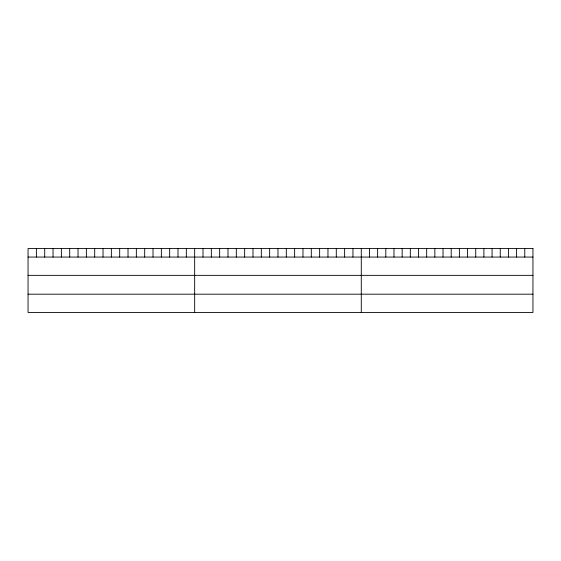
<?xml version="1.0" encoding="UTF-8"?>
<svg xmlns="http://www.w3.org/2000/svg" width="561" height="561" viewBox="0 0 561 561"><rect width="100%" height="100%" fill="white"/><g stroke="black" fill="none" stroke-linecap="round" stroke-linejoin="round"><path stroke-width="0.84" d="M28.05 257.064L532.95 257.064M28.05 275.346L532.95 275.346M28.05 294.181L532.95 294.181M524.773 248.544L524.773 257.064M516.604 248.544L516.604 257.064M508.427 248.544L508.427 257.064M500.251 248.544L500.251 257.064M492.074 248.544L492.074 257.064M483.905 248.544L483.905 257.064M475.728 248.544L475.728 257.064M467.551 248.544L467.551 257.064M459.382 248.544L459.382 257.064M451.205 248.544L451.205 257.064M443.029 248.544L443.029 257.064M434.852 248.544L434.852 257.064M426.683 248.544L426.683 257.064M418.506 248.544L418.506 257.064M410.329 248.544L410.329 257.064M402.16 248.544L402.16 257.064M393.983 248.544L393.983 257.064M385.807 248.544L385.807 257.064M377.63 248.544L377.63 257.064M369.461 248.544L369.461 257.064M361.284 248.544L361.284 312.456M352.953 248.544L352.953 257.064M344.622 248.544L344.622 257.064M336.291 248.544L336.291 257.064M327.961 248.544L327.961 257.064M319.63 248.544L319.63 257.064M311.299 248.544L311.299 257.064M302.968 248.544L302.968 257.064M294.637 248.544L294.637 257.064M286.306 248.544L286.306 257.064M277.976 248.544L277.976 257.064M269.645 248.544L269.645 257.064M261.314 248.544L261.314 257.064M252.983 248.544L252.983 257.064M244.652 248.544L244.652 257.064M236.321 248.544L236.321 257.064M227.99 248.544L227.99 257.064M219.66 248.544L219.66 257.064M211.329 248.544L211.329 257.064M202.998 248.544L202.998 257.064M194.667 248.544L194.667 312.456M186.336 248.544L186.336 257.064M178.005 248.544L178.005 257.064M169.674 248.544L169.674 257.064M161.344 248.544L161.344 257.064M153.013 248.544L153.013 257.064M144.682 248.544L144.682 257.064M136.351 248.544L136.351 257.064M128.02 248.544L128.02 257.064M119.689 248.544L119.689 257.064M111.359 248.544L111.359 257.064M103.028 248.544L103.028 257.064M94.697 248.544L94.697 257.064M86.366 248.544L86.366 257.064M78.035 248.544L78.035 257.064M69.704 248.544L69.704 257.064M61.373 248.544L61.373 257.064M53.043 248.544L53.043 257.064M44.712 248.544L44.712 257.064M36.381 248.544L36.381 257.064M532.95 248.544L28.05 248.544L28.05 312.456L532.95 312.456L532.95 248.544"/></g></svg>
